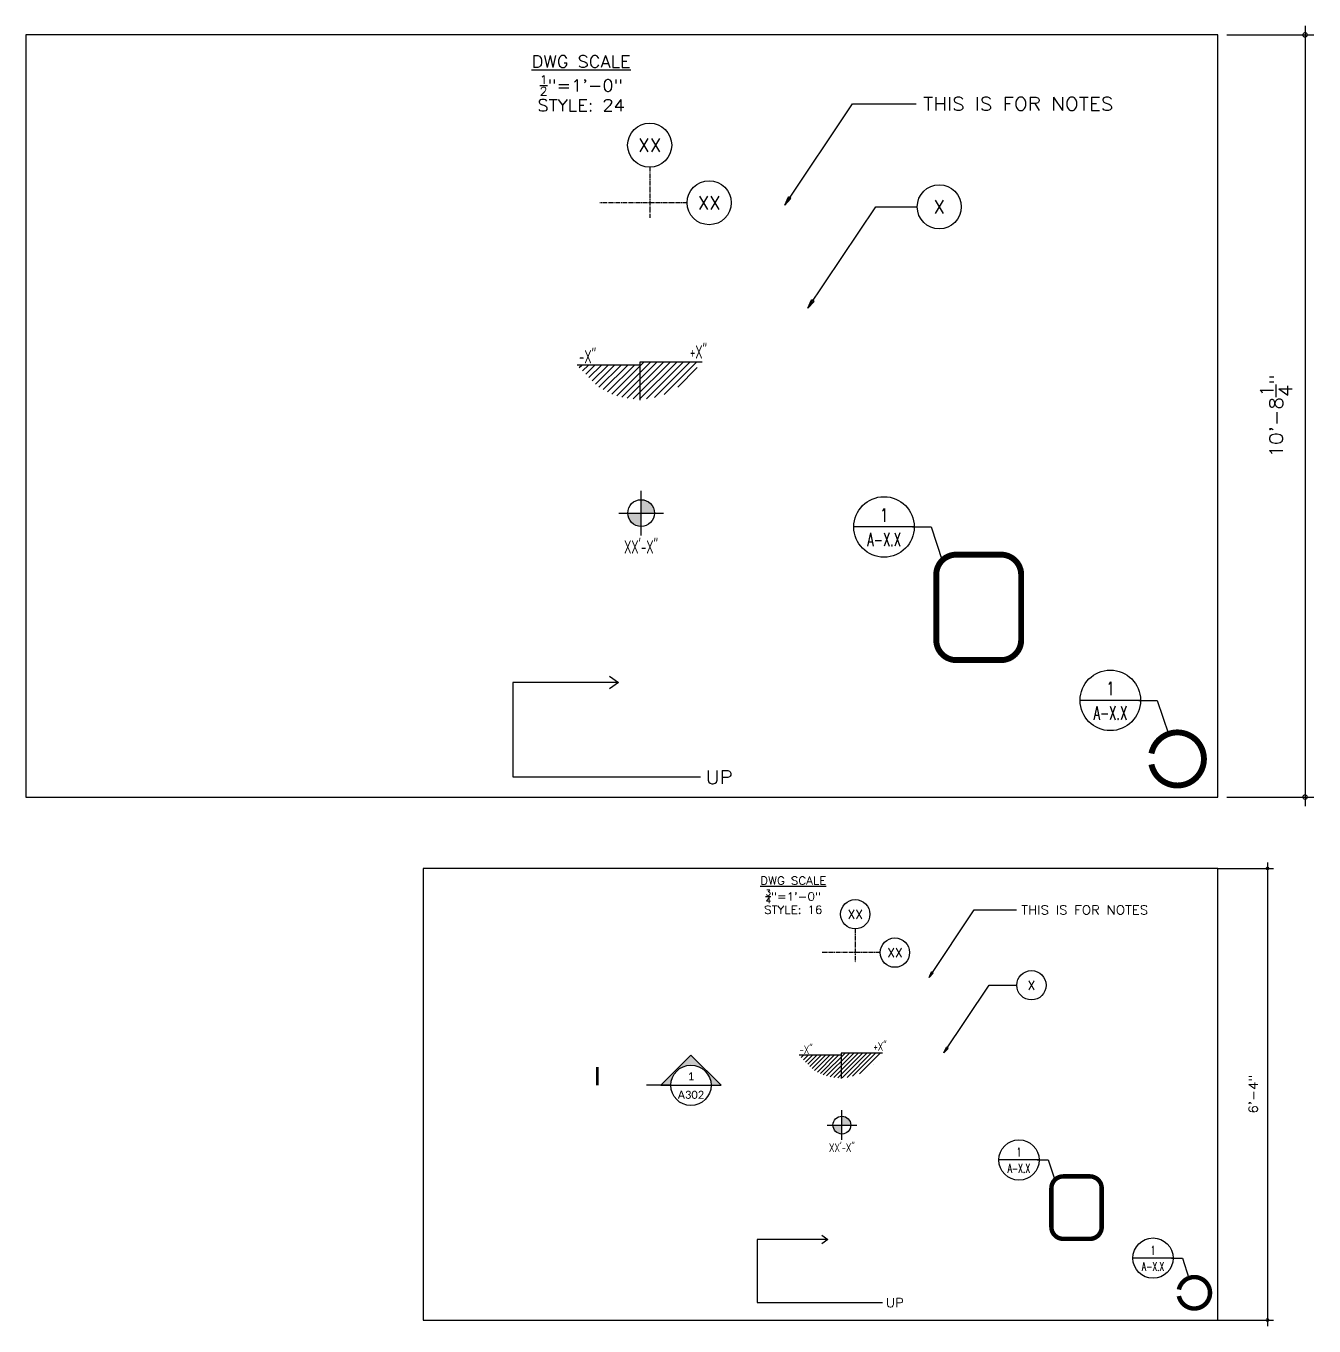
# Model space of a CAD drawing. Header units: inches. Extents: x -33163 to 19162, y -8858 to 30669.
# Drawn here: x -12334.1 to -12117.3, y 19162 to 19380.7 of the extents above; entities that cross this region are included whole.
import ezdxf
from ezdxf.enums import TextEntityAlignment as Align

# ---------------------------------------------------------------- set-up
doc = ezdxf.new("R2010")
doc.units = ezdxf.units.IN
doc.linetypes.add('CENTER2', pattern=[1.125, 0.75, -0.125, 0.125, -0.125])
doc.linetypes.add('DASHED2', pattern=[0.375, 0.25, -0.125])
doc.layers.get('0').update_dxf_attribs({"color": 9, "lineweight": 0})
doc.layers.get('Defpoints').update_dxf_attribs({"color": 254})
doc.layers.add('A-ANNO-DIMS-16', color=12, linetype='Continuous', lineweight=9)
for name, color, linetype in [('A-ANNO-DIMS-24', 12, 'Continuous'), ('A-ANNO-GRID', 12, 'CENTER2'), ('A-ANNO-GRID-IDEN', 12, 'Continuous'), ('A-ANNO-NOTE-16', 12, 'Continuous'), ('A-ANNO-NOTE-24', 12, 'Continuous'), ('A-ANNO-SYMB-16', 12, 'Continuous'), ('A-ANNO-SYMB-24', 12, 'Continuous'), ('A-EXST-FLOR-STRS', 251, 'Continuous')]:
    doc.layers.add(name, color=color, linetype=linetype)
doc.styles.add('ARCHITXT', font='architxt.shx')
doc.styles.add('MONOQUIK', font='architxt.shx')
doc.styles.add('PDF Calibri', font='calibri.ttf')
doc.styles.add('ROMANS', font='romans.shx', dxfattribs={"width": 1.1})
doc.styles.add('TXT-STD-1-4', font='romans.shx', dxfattribs={"width": 0.8, "height": 4.5})
doc.dimstyles.new('Dim 16', dxfattribs={"dimscale": 16, "dimtxt": 0.09375, "dimasz": 0.0625, "dimexe": 0.0625, "dimexo": 0.0625, "dimgap": 0.09375, "dimtad": 1, "dimdec": 4, "dimzin": 3, "dimdsep": 46, "dimlunit": 4, "dimtxsty": 'ROMANS', "dimblk1": 'ARCHTICK', "dimblk2": 'ARCHTICK', "dimsah": 1, "dimcen": 0.0625, "dimdle": 0.0625, "dimclrd": 2, "dimclre": 2, "dimclrt": 3, "dimaunit": 1, "dimazin": 0, "dimtm": 1e-09, "dimtfac": 1, "dimtdec": 4, "dimtmove": 2, "dimatfit": 3, "dimldrblk": 'CLOSEDBLANK', "dimfxl": 1, "dimtolj": 1, "dimtzin": 3, "dimarcsym": 0})
doc.dimstyles.new('Dim 24', dxfattribs={"dimscale": 24, "dimtxt": 0.09375, "dimasz": 0.0625, "dimexe": 0.0625, "dimexo": 0.0625, "dimgap": 0.09375, "dimtad": 1, "dimdec": 4, "dimzin": 3, "dimdsep": 46, "dimlunit": 4, "dimtxsty": 'ROMANS', "dimblk1": 'ARCHTICK', "dimblk2": 'ARCHTICK', "dimsah": 1, "dimcen": 0.0625, "dimdle": 0.0625, "dimclrd": 2, "dimclre": 2, "dimclrt": 3, "dimaunit": 1, "dimazin": 0, "dimtm": 1e-09, "dimtfac": 1, "dimtdec": 4, "dimtmove": 2, "dimatfit": 3, "dimldrblk": 'CLOSEDBLANK', "dimfxl": 1, "dimtolj": 1, "dimtzin": 3, "dimarcsym": 0})

# ---------------------------------------------------------------- blocks, each defined once
blk = doc.blocks.new('_DotSmall')
at = {"color": 0, "linetype": 'ByBlock', "const_width": 0.5}
blk.add_lwpolyline([(-0.0625, 0, 1), (0.0625, 0, 1)], format="xyb", close=True, dxfattribs=at)
blk = doc.blocks.new('*D62')
at = {"layer": 'A-ANNO-DIMS-16', "color": 12, "lineweight": -2, "transparency": 16777216}
for p, q in [((-12125.1, 19239.98), (-12125.1, 19161.98)), ((-12133.47, 19238.98), (-12124.1, 19238.98)), ((-12133.47, 19162.98), (-12124.1, 19162.98))]:
    blk.add_line(p, q, dxfattribs=at)
at = {"layer": 'Defpoints', "color": 0, "transparency": 16777216}
for p in [(-12134.47, 19238.98), (-12134.47, 19162.98), (-12125.1, 19162.98)]:
    blk.add_point(p, dxfattribs=at)
at = {"layer": 'A-ANNO-DIMS-16', "color": 12, "lineweight": -2, "transparency": 16777216}
for p, rotation in [((-12125.1, 19238.98), 90), ((-12125.1, 19162.98), 270)]:
    blk.add_blockref('_DotSmall', p, dxfattribs=dict(at, rotation=rotation))
at = {"layer": 'A-ANNO-DIMS-16', "color": 3, "transparency": 16777216, "insert": (-12127.49, 19200.98), "char_height": 1.5, "attachment_point": 5, "rotation": 90, "style": 'ROMANS'}
blk.add_mtext('\\A1;6\'-4"', dxfattribs=at)
blk = doc.blocks.new('_ClosedBlank')
at = {"color": 0, "lineweight": -2}
for p, q in [((-1, 0.17), (0, 0)), ((-1, 0.17), (-1, -0.17)), ((0, 0), (-1, -0.17))]:
    blk.add_line(p, q, dxfattribs=at)
blk = doc.blocks.new('*D59')
at = {"layer": 'A-ANNO-DIMS-24', "color": 12, "lineweight": -2, "transparency": 16777216}
for p, q in [((-12118.77, 19380.74), (-12118.77, 19249.48)), ((-12131.95, 19379.24), (-12117.27, 19379.24)), ((-12131.95, 19250.98), (-12117.27, 19250.98))]:
    blk.add_line(p, q, dxfattribs=at)
at = {"layer": 'Defpoints', "color": 0, "transparency": 16777216}
for p in [(-12133.45, 19379.24), (-12133.45, 19250.98), (-12118.77, 19250.98)]:
    blk.add_point(p, dxfattribs=at)
at = {"layer": 'A-ANNO-DIMS-24', "color": 12, "lineweight": -2, "transparency": 16777216, "xscale": 1.5, "yscale": 1.5, "zscale": 1.5}
for p, rotation in [((-12118.77, 19379.24), 90), ((-12118.77, 19250.98), 270)]:
    blk.add_blockref('_DotSmall', p, dxfattribs=dict(at, rotation=rotation))
at = {"layer": 'A-ANNO-DIMS-24', "color": 3, "transparency": 16777216, "insert": (-12123.64, 19315.11), "char_height": 2.25, "attachment_point": 5, "rotation": 90, "style": 'ROMANS'}
blk.add_mtext('\\A1;10\'-8{\\H1x;\\S1/4;}"', dxfattribs=at)
blk = doc.blocks.new('COL IDEN')
at = {"color": 0, "linetype": 'ByBlock', "lineweight": -2}
blk.add_circle((0, 0), 14.83, dxfattribs=at)
at = {"color": 0, "linetype": 'ByBlock', "lineweight": -2, "style": 'ARCHITXT'}
blk.add_attdef('COLUMNGRID', text='', height=9, dxfattribs=at).set_placement((0, 0), align=Align.MIDDLE)
blk = doc.blocks.new('slab change mrkr')
h = blk.add_hatch()
h.set_pattern_fill('ANSI31', color=1, scale=25, style=0)
h.set_pattern_definition([(45, (-7764.3848, -1764.2984), (-2.2097087, 2.2097087), [])])
h.paths.add_polyline_path([(-5976.56, -90.95), (-6016.56, -90.95), (-6015.31, -92.9), (-6002.39, -105.82), (-5993.09, -110.7), (-5986.67, -112.71), (-5981.29, -113.66), (-5976.56, -113.98)])
h.paths.add_polyline_path([(-5974.56, -90.95), (-5976.56, -90.95), (-5976.56, -113.98), (-5974.56, -113.93)])
h.paths.add_polyline_path([(-5960.06, -88.95), (-5974.56, -88.95), (-5974.56, -90.95), (-5974.56, -113.93), (-5972.24, -113.88), (-5968.27, -113.42), (-5964.58, -112.7), (-5961.12, -111.74), (-5960.06, -111.36)])
h.paths.add_polyline_path([(-5939.73, -97.77), (-5937.74, -95.35), (-5935.89, -92.77), (-5934.19, -90.05), (-5932.56, -88.95), (-5960.06, -88.95), (-5960.06, -111.36), (-5957.87, -110.57), (-5954.8, -109.22), (-5951.91, -107.69), (-5949.17, -106.01), (-5946.59, -104.17), (-5944.16, -102.18), (-5941.88, -100.05)])
for p, q in [((-5974.56, -90.95), (-6016.88, -90.95)), ((-5932.56, -88.95), (-5974.56, -88.95)), ((-5974.56, -88.95), (-5974.56, -114.6))]:
    blk.add_line(p, q)
at = {"color": 10, "style": 'MONOQUIK', "width": 0.7}
for p in [(-5935.08, -89.36), (-6009.79, -92.58)]:
    blk.add_attdef('HEIGHT', text='', height=9, dxfattribs=at).set_placement(p, align=Align.BOTTOM_CENTER)
blk = doc.blocks.new('HT-ELEV')
h = blk.add_hatch(color=256)
h.paths.add_polyline_path([(0, 0), (-0.09375, 0, 0.4142136), (0, -0.09375)])
h.paths.add_polyline_path([(0, 0.09375), (0, 0), (0.09375, 0, 0.4142136)])
for p, q in [((0, -0.15625), (0, 0.15625)), ((-0.15625, 0), (0.15625, 0))]:
    blk.add_line(p, q)
blk.add_circle((0, 0), 0.09375)
at = {"color": 1, "style": 'MONOQUIK', "width": 0.7}
blk.add_attdef('HEIGHT', text='', height=0.09375, dxfattribs=at).set_placement((0, -0.3125), align=Align.BOTTOM_CENTER)
blk = doc.blocks.new('_ArchTick')
at = {"color": 0, "linetype": 'ByBlock', "const_width": 0.15}
blk.add_lwpolyline([(-0.5, -0.5), (0.5, 0.5)], dxfattribs=at)
blk = doc.blocks.new('KEYNOTE')
at = {"color": 0, "linetype": 'ByBlock', "lineweight": -2}
blk.add_circle((0, 0), 14.83, dxfattribs=at)
at = {"color": 0, "linetype": 'ByBlock', "lineweight": -2, "style": 'ROMANS'}
blk.add_attdef('KEYNOTE', text='', height=9, dxfattribs=at).set_placement((0, 0), align=Align.MIDDLE)
blk = doc.blocks.new('DETL_TAG')
at = {"color": 0, "linetype": 'ByBlock'}
blk.add_line((20.36, 0), (-20.36, 0), dxfattribs=at)
blk.add_circle((0, 0), 20.36, dxfattribs=at)
at = {"color": 0, "linetype": 'ByBlock', "style": 'ROMANS', "width": 0.625}
for tag, p in [('NUMBER', (0, 7.92)), ('SHEET', (0, -8.49)), ('NOTE', (0, -28.8)), ('NOTE', (0, -40.97))]:
    blk.add_attdef(tag, text='', height=9, dxfattribs=at).set_placement(p, align=Align.MIDDLE)
blk = doc.blocks.new('A$C1D3A682B')
blk.add_hatch(color=256).paths.add_polyline_path([(54, 27), (45, 27, -1), (9, 27), (0, 27), (27, 0)])
for p, q in [((0, 27), (9, 27)), ((27, 0), (0, 27)), ((54, 27), (27, 0)), ((45, 27), (54, 27))]:
    blk.add_line(p, q)
blk = doc.blocks.new('SYM-DETAIL')
blk.add_line((-15, 0), (15, 0))
blk.add_circle((0, 0), 15)
at = {"style": 'TXT-STD-1-4', "width": 0.8}
for tag, p in [('DETAIL', (0, 6.74)), ('SHEET', (0, -7.05))]:
    blk.add_attdef(tag, text='', height=6, dxfattribs=at).set_placement(p, align=Align.MIDDLE)

msp = doc.modelspace()

# ---------------------------------------------------------------- linework, layer by layer
at = {"layer": 'A-ANNO-GRID'}
for p, q in [((-12229.10259, 19356.97408), (-12229.10259, 19348.48243)), ((-12222.79815, 19350.99451), (-12237.47504, 19350.99451)), ((-12194.49275, 19228.79757), (-12194.49275, 19223.13648)), ((-12190.28979, 19224.8112), (-12200.07438, 19224.8112))]:
    msp.add_line(p, q, dxfattribs=at)
at = {"layer": 'A-ANNO-SYMB-16'}
msp.add_line((-12225.55062, 19202.48719, -0.00177), (-12229.63226, 19202.48719, -0.00177), dxfattribs=at)
at = {"layer": 'A-ANNO-SYMB-16', "elevation": -0.00177}
msp.add_lwpolyline([(-12237.91288, 19205.55599, 0.45255, 0.45255, 0), (-12237.91288, 19202.48719, 0, 0, 0), (-12232.11062, 19202.48719, 0, 0, 0)], format="xyseb", dxfattribs=at)
msp.add_lwpolyline([(-12163.85611, 19189.92044), (-12162.00033, 19189.92044), (-12160.89079, 19186.57129)], dxfattribs=at)
at = {"layer": 'A-ANNO-SYMB-16', "linetype": 'DASHED2', "ltscale": 0.5, "const_width": 0.75, "elevation": -0.00177, "flags": 128}
msp.add_lwpolyline([(-12161.47918, 19185.15079), (-12161.47918, 19178.64935, 0.414213562), (-12159.47029, 19176.64047), (-12155.01362, 19176.64047, 0.414213562), (-12153.00473, 19178.64935), (-12153.00473, 19185.15079, 0.414213562), (-12155.01362, 19187.15968), (-12159.47029, 19187.15968, 0.414213562)], format="xyb", close=True, dxfattribs=at)
at = {"layer": 'A-ANNO-SYMB-16'}
msp.add_lwpolyline([(-12141.28181, 19173.40644), (-12139.42603, 19173.40644), (-12138.31649, 19170.05729)], dxfattribs=at)
at = {"layer": 'A-ANNO-SYMB-16', "linetype": 'DASHED2', "ltscale": 0.5, "const_width": 0.75, "flags": 128}
msp.add_lwpolyline([(-12140.01103, 19168.11123, -0.901400141), (-12134.77407, 19167.56662, -0.901400141), (-12140.01103, 19167.02202)], format="xyb", dxfattribs=at)
at = {"layer": 'A-ANNO-SYMB-24', "elevation": -0.00298}
msp.add_lwpolyline([(-12184.87449, 19296.44186), (-12181.74286, 19296.44186), (-12179.87052, 19290.79016)], dxfattribs=at)
at = {"layer": 'A-ANNO-SYMB-24', "linetype": 'DASHED2', "ltscale": 0.5, "const_width": 1, "elevation": -0.00298, "flags": 128}
msp.add_lwpolyline([(-12180.86343, 19288.39306), (-12180.86343, 19277.42187, 0.414213562), (-12177.47343, 19274.03187), (-12169.95277, 19274.03187, 0.414213562), (-12166.56277, 19277.42187), (-12166.56277, 19288.39306, 0.414213562), (-12169.95277, 19291.78306), (-12177.47343, 19291.78306, 0.414213562)], format="xyb", close=True, dxfattribs=at)
at = {"layer": 'A-ANNO-SYMB-24'}
msp.add_lwpolyline([(-12146.78032, 19267.25474), (-12143.64869, 19267.25474), (-12141.77635, 19261.60304)], dxfattribs=at)
at = {"layer": 'A-ANNO-SYMB-24', "linetype": 'DASHED2', "ltscale": 0.5, "const_width": 1, "flags": 128}
msp.add_lwpolyline([(-12144.63589, 19258.31906, -0.901400141), (-12135.7985, 19257.40004, -0.901400141), (-12144.63589, 19256.48101, -0.901400141)], format="xyb", dxfattribs=at)
at = {"layer": 'A-EXST-FLOR-STRS'}
for points in [[(-12252.13765, 19254.41097), (-12220.54084, 19254.41097)], [(-12210.99285, 19165.95797), (-12189.9283, 19165.95797)]]:
    msp.add_lwpolyline(points, dxfattribs=at)
at = {"layer": 'Defpoints'}
for points in [[(-12334.09413, 19250.98323), (-12133.45444, 19250.98323), (-12133.45444, 19379.2354), (-12334.09413, 19379.2354)], [(-12267.22799, 19162.98203), (-12133.46833, 19162.98203), (-12133.46833, 19238.98323), (-12267.22799, 19238.98323)]]:
    msp.add_lwpolyline(points, close=True, dxfattribs=at)

# ---------------------------------------------------------------- block references
at = {"layer": 'A-ANNO-GRID-IDEN'}
ref = msp.add_blockref('COL IDEN', (-12229.10259, 19360.68165), dxfattribs=dict(at, xscale=0.25, yscale=0.25, zscale=0.25))
ref.add_attrib('COLUMNGRID', 'XX', dxfattribs={"layer": '0', "color": 0, "linetype": 'ByBlock', "lineweight": -2, "height": 2.25, "style": 'ROMANS'}).set_placement((-12229.10259, 19360.68165), align=Align.MIDDLE)
ref = msp.add_blockref('COL IDEN', (-12219.09057, 19350.99451), dxfattribs=dict(at, xscale=0.25, yscale=0.25, zscale=0.25))
ref.add_attrib('COLUMNGRID', 'XX', dxfattribs={"layer": '0', "color": 0, "linetype": 'ByBlock', "lineweight": -2, "height": 2.25, "style": 'ROMANS'}).set_placement((-12219.09057, 19350.99451), align=Align.MIDDLE)
ref = msp.add_blockref('COL IDEN', (-12194.49275, 19231.26928), dxfattribs=dict(at, xscale=0.1666665, yscale=0.1666665, zscale=0.1666665))
ref.add_attrib('COLUMNGRID', 'XX', dxfattribs={"layer": '0', "color": 0, "linetype": 'ByBlock', "lineweight": -2, "height": 1.499999, "style": 'ROMANS'}).set_placement((-12194.49275, 19231.26928), align=Align.MIDDLE)
ref = msp.add_blockref('COL IDEN', (-12187.81808, 19224.8112), dxfattribs=dict(at, xscale=0.1666665, yscale=0.1666665, zscale=0.1666665))
ref.add_attrib('COLUMNGRID', 'XX', dxfattribs={"layer": '0', "color": 0, "linetype": 'ByBlock', "lineweight": -2, "height": 1.499999, "style": 'ROMANS'}).set_placement((-12187.81808, 19224.8112), align=Align.MIDDLE)
at = {"layer": 'A-ANNO-NOTE-16', "xscale": 0.1666666666666667, "yscale": 0.1666666666666667, "zscale": 0.1666666666666667}
msp.add_blockref('KEYNOTE', (-12164.83174, 19219.32018), dxfattribs=at).add_auto_attribs({'KEYNOTE': 'X'})
at = {"layer": 'A-ANNO-NOTE-24', "xscale": 0.25, "yscale": 0.25, "zscale": 0.25}
msp.add_blockref('KEYNOTE', (-12180.34924, 19350.31013), dxfattribs=at).add_auto_attribs({'KEYNOTE': 'X'})
at = {"layer": 'A-ANNO-SYMB-16'}
ref = msp.add_blockref('slab change mrkr', (-11201.12522, 19222.70936), dxfattribs=dict(at, xscale=0.1666665, yscale=0.1666665, zscale=0.1666665))
ref.add_attrib('HEIGHT', '+X"', dxfattribs={"layer": '0', "color": 10, "height": 1.499999, "style": 'MONOQUIK', "width": 0.7}).set_placement((-12190.30439, 19207.81644), align=Align.BOTTOM_CENTER)
ref.add_attrib('HEIGHT', '-X"', dxfattribs={"layer": '0', "color": 10, "height": 1.499999, "style": 'MONOQUIK', "width": 0.7}).set_placement((-12202.75527, 19207.2789), align=Align.BOTTOM_CENTER)
at = {"layer": 'A-ANNO-SYMB-16', "xscale": -0.1885644174293643, "yscale": 0.1885644174293643, "zscale": 0.1885644174293758, "rotation": 180}
msp.add_blockref('A$C1D3A682B', (-12227.2477, 19207.57843, -0.00177), dxfattribs=at)
at = {"layer": 'A-ANNO-SYMB-16'}
ref = msp.add_blockref('SYM-DETAIL', (-12222.15646, 19202.48719, -0.00177), dxfattribs=dict(at, xscale=0.2262773009152372, yscale=0.2262773009152372, zscale=0.2262773009152372))
ref.add_attrib('DETAIL', '1', dxfattribs={"layer": '0', "height": 1.35766, "style": 'PDF Calibri'}).set_placement((-12222.15646, 19204.01312, -0.00177), align=Align.MIDDLE)
ref.add_attrib('SHEET', 'A302', dxfattribs={"layer": '0', "height": 1.357664, "style": 'PDF Calibri'}).set_placement((-12222.15646, 19200.89165, -0.00177), align=Align.MIDDLE)
at = {"layer": 'A-ANNO-SYMB-16', "xscale": 15.999984, "yscale": 15.999984, "zscale": 15.999984}
msp.add_blockref('HT-ELEV', (-12196.74327, 19195.78816), dxfattribs=at).add_auto_attribs({'HEIGHT': 'XX\'-X"'})
at = {"layer": 'A-ANNO-SYMB-16'}
ref = msp.add_blockref('DETL_TAG', (-12166.93578, 19189.92044, -0.00177), dxfattribs=dict(at, xscale=0.1666666666666667, yscale=0.1666666666666667, zscale=0.1666666666666667))
ref.add_attrib('NUMBER', '1', dxfattribs={"layer": '0', "color": 0, "linetype": 'ByBlock', "height": 1.5, "style": 'ROMANS', "width": 0.625}).set_placement((-12166.93578, 19191.24039, -0.00177), align=Align.MIDDLE)
ref.add_attrib('SHEET', 'A-X.X', dxfattribs={"layer": '0', "color": 0, "linetype": 'ByBlock', "height": 1.5, "style": 'ROMANS', "width": 0.625}).set_placement((-12166.93578, 19188.50621, -0.00177), align=Align.MIDDLE)
ref = msp.add_blockref('DETL_TAG', (-12144.36148, 19173.40644), dxfattribs=dict(at, xscale=0.1666666666666667, yscale=0.1666666666666667, zscale=0.1666666666666667))
ref.add_attrib('NUMBER', '1', dxfattribs={"layer": '0', "color": 0, "linetype": 'ByBlock', "height": 1.5, "style": 'ROMANS', "width": 0.625}).set_placement((-12144.36148, 19174.72639), align=Align.MIDDLE)
ref.add_attrib('SHEET', 'A-X.X', dxfattribs={"layer": '0', "color": 0, "linetype": 'ByBlock', "height": 1.5, "style": 'ROMANS', "width": 0.625}).set_placement((-12144.36148, 19171.99221), align=Align.MIDDLE)
at = {"layer": 'A-ANNO-SYMB-24'}
ref = msp.add_blockref('slab change mrkr', (-10737.11456, 19346.42759), dxfattribs=dict(at, xscale=0.25, yscale=0.25, zscale=0.25))
ref.add_attrib('HEIGHT', '+X"', dxfattribs={"layer": '0', "color": 10, "height": 2.25, "style": 'MONOQUIK', "width": 0.7}).set_placement((-12220.88481, 19324.08819), align=Align.BOTTOM_CENTER)
ref.add_attrib('HEIGHT', '-X"', dxfattribs={"layer": '0', "color": 10, "height": 2.25, "style": 'MONOQUIK', "width": 0.7}).set_placement((-12239.56114, 19323.28189), align=Align.BOTTOM_CENTER)
at = {"layer": 'A-ANNO-SYMB-24', "xscale": 24, "yscale": 24, "zscale": 24}
msp.add_blockref('HT-ELEV', (-12230.54314, 19298.77833), dxfattribs=at).add_auto_attribs({'HEIGHT': 'XX\'-X"'})
at = {"layer": 'A-ANNO-SYMB-24'}
ref = msp.add_blockref('DETL_TAG', (-12189.65125, 19296.44186, -0.00298), dxfattribs=dict(at, xscale=0.25, yscale=0.25, zscale=0.25))
ref.add_attrib('NUMBER', '1', dxfattribs={"layer": '0', "color": 0, "linetype": 'ByBlock', "height": 2.25, "style": 'ROMANS', "width": 0.625}).set_placement((-12189.65125, 19298.42178, -0.00298), align=Align.MIDDLE)
ref.add_attrib('SHEET', 'A-X.X', dxfattribs={"layer": '0', "color": 0, "linetype": 'ByBlock', "height": 2.25, "style": 'ROMANS', "width": 0.625}).set_placement((-12189.65125, 19294.32051, -0.00298), align=Align.MIDDLE)
ref = msp.add_blockref('DETL_TAG', (-12151.55708, 19267.25474), dxfattribs=dict(at, xscale=0.25, yscale=0.25, zscale=0.25))
ref.add_attrib('NUMBER', '1', dxfattribs={"layer": '0', "color": 0, "linetype": 'ByBlock', "height": 2.25, "style": 'ROMANS', "width": 0.625}).set_placement((-12151.55708, 19269.23467), align=Align.MIDDLE)
ref.add_attrib('SHEET', 'A-X.X', dxfattribs={"layer": '0', "color": 0, "linetype": 'ByBlock', "height": 2.25, "style": 'ROMANS', "width": 0.625}).set_placement((-12151.55708, 19265.13339), align=Align.MIDDLE)

# ---------------------------------------------------------------- texts
at = {"layer": 'A-ANNO-NOTE-16', "insert": (-12166.54296, 19232.74012), "char_height": 1.4999985, "width": 25.4001233, "attachment_point": 1, "style": 'ROMANS'}
msp.add_mtext('\\A1;THIS IS FOR NOTES', dxfattribs=at)
at = {"layer": 'A-ANNO-NOTE-24', "insert": (-12183.06644, 19368.76303), "char_height": 2.25, "width": 38.1002231, "attachment_point": 1, "style": 'ROMANS'}
msp.add_mtext('\\A1;THIS IS FOR NOTES', dxfattribs=at)
at = {"layer": 'A-EXST-FLOR-STRS', "attachment_point": 1, "style": 'ROMANS'}
for insert, char_height in [((-12219.67121, 19255.44967), 2.25), ((-12189.34855, 19166.65044), 1.5)]:
    msp.add_mtext('UP', dxfattribs=dict(at, insert=insert, char_height=char_height))
at = {"layer": 'Defpoints', "attachment_point": 2, "style": 'ROMANS'}
for s, insert, char_height, width in [('\\A1;{\\LDWG SCALE\\P\\H0.7x;\\l\\S1/2;}"=1\'-0"\\PSTYLE: 24', (-12240.64023, 19375.74742), 1.9997712, 23.2734375), ('\\A1;{\\LDWG SCALE\\P\\H0.7x;\\l\\S3/4;}"=1\'-0"\\PSTYLE: 16', (-12204.92545, 19237.59573), 1.3331795, 15.4999845)]:
    msp.add_mtext(s, dxfattribs=dict(at, insert=insert, char_height=char_height, width=width))

# ---------------------------------------------------------------- dimensions: what is measured, and where the dimension line sits
at = {"layer": 'A-ANNO-DIMS-16', "color": 12}
dim = msp.add_linear_dim(base=(-12125.0978, 19162.98203), p1=(-12134.46833, 19238.98323), p2=(-12134.46833, 19162.98203), angle=90, dimstyle='Dim 16', override={"dimblk1": 'DotSmall', "dimblk2": 'DotSmall', "dimclrd": 12, "dimclre": 12}, dxfattribs=at)
dim.commit()
dim.dimension.update_dxf_attribs({"geometry": '*D62', "text_midpoint": (-12127.49065, 19200.98263)})
at = {"layer": 'A-ANNO-DIMS-24', "color": 12}
dim = msp.add_linear_dim(base=(-12118.76665, 19250.98323), p1=(-12133.45444, 19379.2354), p2=(-12133.45444, 19250.98323), angle=90, dimstyle='Dim 24', override={"dimblk1": 'DotSmall', "dimblk2": 'DotSmall', "dimclrd": 12, "dimclre": 12}, dxfattribs=at)
dim.commit()
dim.dimension.update_dxf_attribs({"geometry": '*D59', "text_midpoint": (-12123.64165, 19315.10932)})

# ---------------------------------------------------------------- leaders
at = {"layer": 'A-ANNO-NOTE-16'}
for points in [[(-12182.07987, 19220.62835), (-12174.45983, 19231.99012), (-12167.34079, 19231.99012)], [(-12179.57084, 19207.95839), (-12171.9508, 19219.32018), (-12167.30346, 19219.32018)]]:
    msp.add_leader(points, dimstyle='Dim 16', override={"dimclrd": 256}, dxfattribs=at)
at = {"layer": 'A-ANNO-NOTE-24'}
for points in [[(-12206.37183, 19350.59535), (-12194.94176, 19367.63803), (-12184.26318, 19367.63803)], [(-12202.45789, 19333.26745), (-12191.02782, 19350.31013), (-12184.05681, 19350.31013)]]:
    msp.add_leader(points, dimstyle='Dim 24', override={"dimclrd": 256}, dxfattribs=at)
at = {"layer": 'A-EXST-FLOR-STRS'}
for points, dimstyle in [([(-12234.35249, 19270.27798), (-12252.13765, 19270.27798), (-12252.13765, 19254.41097)], 'Dim 24'), ([(-12199.13607, 19176.53597), (-12210.99285, 19176.53597), (-12210.99285, 19165.95797)], 'Dim 16')]:
    msp.add_leader(points, dimstyle=dimstyle, override={"dimgap": 0.09375, "dimtad": 0, "dimclrd": 1, "dimldrblk": 'Open90'}, dxfattribs=at)

doc.saveas('drawing.dxf')
